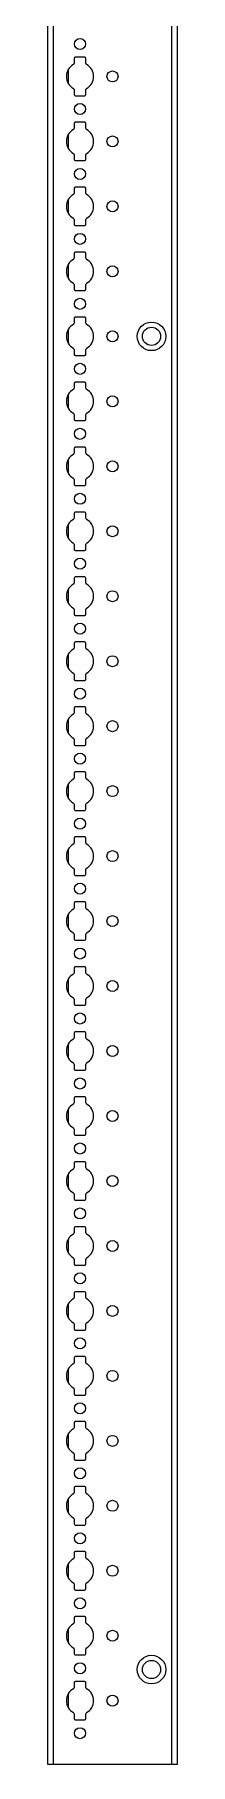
# Model space of a CAD drawing. Header units: millimetres. Extents: x -199 to 3608, y -2247 to 1507.
# Drawn here: x 3558 to 3608, y -852 to -186 of the extents above; entities that cross this region are included whole.
import ezdxf

# ---------------------------------------------------------------- set-up
doc = ezdxf.new("R2010")
doc.units = ezdxf.units.MM

msp = doc.modelspace()

# ---------------------------------------------------------------- linework, layer by layer
at = {"color": 7, "linetype": 'Continuous', "lineweight": 25}
for p, q in [((3558.09, -851.79), (3558.09, 247.21)), ((3607.79, 247.21), (3607.79, -851.79)), ((3568.14, -195.39), (3568.14, -197.27)), ((3572.24, -194.89), (3568.64, -194.89)), ((3572.74, -197.27), (3572.74, -195.39)), ((3568.14, -207.32), (3568.14, -209.19)), ((3568.64, -209.69), (3572.24, -209.69)), ((3572.74, -209.19), (3572.74, -207.32)), ((3568.14, -220.39), (3568.14, -222.27)), ((3572.24, -219.89), (3568.64, -219.89)), ((3572.74, -222.27), (3572.74, -220.39)), ((3568.14, -232.32), (3568.14, -234.19)), ((3572.74, -234.19), (3572.74, -232.32)), ((3568.64, -234.69), (3572.24, -234.69)), ((3568.14, -245.39), (3568.14, -247.27)), ((3572.24, -244.89), (3568.64, -244.89)), ((3572.74, -247.27), (3572.74, -245.39)), ((3568.14, -257.32), (3568.14, -259.19)), ((3572.74, -259.19), (3572.74, -257.32)), ((3568.64, -259.69), (3572.24, -259.69)), ((3568.14, -270.39), (3568.14, -272.27)), ((3572.24, -269.89), (3568.64, -269.89)), ((3572.74, -272.27), (3572.74, -270.39)), ((3568.14, -282.32), (3568.14, -284.19)), ((3568.64, -284.69), (3572.24, -284.69)), ((3572.74, -284.19), (3572.74, -282.32)), ((3568.14, -295.39), (3568.14, -297.27)), ((3572.24, -294.89), (3568.64, -294.89)), ((3572.74, -297.27), (3572.74, -295.39)), ((3568.14, -307.32), (3568.14, -309.19)), ((3568.64, -309.69), (3572.24, -309.69)), ((3572.74, -309.19), (3572.74, -307.32)), ((3568.14, -320.39), (3568.14, -322.27)), ((3572.24, -319.89), (3568.64, -319.89)), ((3572.74, -322.27), (3572.74, -320.39)), ((3568.14, -332.32), (3568.14, -334.19)), ((3572.74, -334.19), (3572.74, -332.32)), ((3568.64, -334.69), (3572.24, -334.69)), ((3568.14, -345.39), (3568.14, -347.27)), ((3572.24, -344.89), (3568.64, -344.89)), ((3572.74, -347.27), (3572.74, -345.39)), ((3568.14, -357.32), (3568.14, -359.19)), ((3572.74, -359.19), (3572.74, -357.32)), ((3568.64, -359.69), (3572.24, -359.69)), ((3568.14, -370.39), (3568.14, -372.27)), ((3572.24, -369.89), (3568.64, -369.89)), ((3572.74, -372.27), (3572.74, -370.39)), ((3568.14, -382.32), (3568.14, -384.19)), ((3568.64, -384.69), (3572.24, -384.69)), ((3572.74, -384.19), (3572.74, -382.32)), ((3568.14, -395.39), (3568.14, -397.27)), ((3572.24, -394.89), (3568.64, -394.89)), ((3572.74, -397.27), (3572.74, -395.39)), ((3568.14, -407.32), (3568.14, -409.19)), ((3568.64, -409.69), (3572.24, -409.69)), ((3572.74, -409.19), (3572.74, -407.32)), ((3568.14, -420.39), (3568.14, -422.27)), ((3572.24, -419.89), (3568.64, -419.89)), ((3572.74, -422.27), (3572.74, -420.39)), ((3568.14, -432.32), (3568.14, -434.19)), ((3572.74, -434.19), (3572.74, -432.32)), ((3568.64, -434.69), (3572.24, -434.69)), ((3568.14, -445.39), (3568.14, -447.27)), ((3572.24, -444.89), (3568.64, -444.89)), ((3572.74, -447.27), (3572.74, -445.39)), ((3568.14, -457.32), (3568.14, -459.19)), ((3572.74, -459.19), (3572.74, -457.32)), ((3568.64, -459.69), (3572.24, -459.69)), ((3568.14, -470.39), (3568.14, -472.27)), ((3572.24, -469.89), (3568.64, -469.89)), ((3572.74, -472.27), (3572.74, -470.39)), ((3568.14, -482.32), (3568.14, -484.19)), ((3568.64, -484.69), (3572.24, -484.69)), ((3572.74, -484.19), (3572.74, -482.32)), ((3568.14, -495.39), (3568.14, -497.27)), ((3572.24, -494.89), (3568.64, -494.89)), ((3572.74, -497.27), (3572.74, -495.39)), ((3568.14, -507.32), (3568.14, -509.19)), ((3568.64, -509.69), (3572.24, -509.69)), ((3572.74, -509.19), (3572.74, -507.32)), ((3568.14, -520.39), (3568.14, -522.27)), ((3572.24, -519.89), (3568.64, -519.89)), ((3572.74, -522.27), (3572.74, -520.39)), ((3568.14, -532.32), (3568.14, -534.19)), ((3572.74, -534.19), (3572.74, -532.32)), ((3568.64, -534.69), (3572.24, -534.69)), ((3568.14, -545.39), (3568.14, -547.27)), ((3572.24, -544.89), (3568.64, -544.89)), ((3572.74, -547.27), (3572.74, -545.39)), ((3568.14, -557.32), (3568.14, -559.19)), ((3572.74, -559.19), (3572.74, -557.32)), ((3568.64, -559.69), (3572.24, -559.69)), ((3568.14, -570.39), (3568.14, -572.27)), ((3572.24, -569.89), (3568.64, -569.89)), ((3572.74, -572.27), (3572.74, -570.39)), ((3568.14, -582.32), (3568.14, -584.19)), ((3568.64, -584.69), (3572.24, -584.69)), ((3572.74, -584.19), (3572.74, -582.32)), ((3568.14, -595.39), (3568.14, -597.27)), ((3572.24, -594.89), (3568.64, -594.89)), ((3572.74, -597.27), (3572.74, -595.39)), ((3568.14, -607.32), (3568.14, -609.19)), ((3568.64, -609.69), (3572.24, -609.69)), ((3572.74, -609.19), (3572.74, -607.32)), ((3568.14, -620.39), (3568.14, -622.27)), ((3572.24, -619.89), (3568.64, -619.89)), ((3572.74, -622.27), (3572.74, -620.39)), ((3568.14, -632.32), (3568.14, -634.19)), ((3572.74, -634.19), (3572.74, -632.32)), ((3568.64, -634.69), (3572.24, -634.69)), ((3568.14, -645.39), (3568.14, -647.27)), ((3572.24, -644.89), (3568.64, -644.89)), ((3572.74, -647.27), (3572.74, -645.39)), ((3568.14, -657.32), (3568.14, -659.19)), ((3572.74, -659.19), (3572.74, -657.32)), ((3568.64, -659.69), (3572.24, -659.69)), ((3568.14, -670.39), (3568.14, -672.27)), ((3572.24, -669.89), (3568.64, -669.89)), ((3572.74, -672.27), (3572.74, -670.39)), ((3568.14, -682.32), (3568.14, -684.19)), ((3568.64, -684.69), (3572.24, -684.69)), ((3572.74, -684.19), (3572.74, -682.32)), ((3568.14, -695.39), (3568.14, -697.27)), ((3572.24, -694.89), (3568.64, -694.89)), ((3572.74, -697.27), (3572.74, -695.39)), ((3568.14, -707.32), (3568.14, -709.19)), ((3568.64, -709.69), (3572.24, -709.69)), ((3572.74, -709.19), (3572.74, -707.32)), ((3568.14, -720.39), (3568.14, -722.27)), ((3572.24, -719.89), (3568.64, -719.89)), ((3572.74, -722.27), (3572.74, -720.39)), ((3568.14, -732.32), (3568.14, -734.19)), ((3568.64, -734.69), (3572.24, -734.69)), ((3572.74, -734.19), (3572.74, -732.32)), ((3568.14, -745.39), (3568.14, -747.27)), ((3572.24, -744.89), (3568.64, -744.89)), ((3572.74, -747.27), (3572.74, -745.39)), ((3568.14, -757.32), (3568.14, -759.19)), ((3572.74, -759.19), (3572.74, -757.32)), ((3568.64, -759.69), (3572.24, -759.69)), ((3568.14, -770.39), (3568.14, -772.27)), ((3572.24, -769.89), (3568.64, -769.89)), ((3572.74, -772.27), (3572.74, -770.39)), ((3568.14, -782.32), (3568.14, -784.19)), ((3568.64, -784.69), (3572.24, -784.69)), ((3572.74, -784.19), (3572.74, -782.32)), ((3568.14, -795.39), (3568.14, -797.27)), ((3572.24, -794.89), (3568.64, -794.89)), ((3572.74, -797.27), (3572.74, -795.39)), ((3568.14, -807.32), (3568.14, -809.19)), ((3568.64, -809.69), (3572.24, -809.69)), ((3572.74, -809.19), (3572.74, -807.32)), ((3568.14, -820.39), (3568.14, -822.27)), ((3572.24, -819.89), (3568.64, -819.89)), ((3572.74, -822.27), (3572.74, -820.39)), ((3568.14, -832.32), (3568.14, -834.19)), ((3568.64, -834.69), (3572.24, -834.69)), ((3572.74, -834.19), (3572.74, -832.32)), ((3560.09, -851.79), (3558.09, -851.79)), ((3605.79, -851.79), (3560.09, -851.79)), ((3607.79, -851.79), (3605.79, -851.79))]:
    msp.add_line(p, q, dxfattribs=at)
at = {"color": 8, "linetype": 'Continuous', "lineweight": 18}
for p, q in [((3560.09, 247.21), (3560.09, -851.79)), ((3605.79, -851.79), (3605.79, 247.21)), ((3565.94, -199.59), (3565.94, -205)), ((3565.94, -224.59), (3565.94, -230)), ((3565.94, -249.59), (3565.94, -255)), ((3565.94, -274.59), (3565.94, -280)), ((3565.94, -299.59), (3565.94, -305)), ((3565.94, -324.59), (3565.94, -330)), ((3565.94, -349.59), (3565.94, -355)), ((3565.94, -374.59), (3565.94, -380)), ((3565.94, -399.59), (3565.94, -405)), ((3565.94, -424.59), (3565.94, -430)), ((3565.94, -449.59), (3565.94, -455)), ((3565.94, -474.59), (3565.94, -480)), ((3565.94, -499.59), (3565.94, -505)), ((3565.94, -524.59), (3565.94, -530)), ((3565.94, -549.59), (3565.94, -555)), ((3565.94, -574.59), (3565.94, -580)), ((3565.94, -599.59), (3565.94, -605)), ((3565.94, -624.59), (3565.94, -630)), ((3565.94, -649.59), (3565.94, -655)), ((3565.94, -674.59), (3565.94, -680)), ((3565.94, -699.59), (3565.94, -705)), ((3565.94, -724.59), (3565.94, -730)), ((3565.94, -749.59), (3565.94, -755)), ((3565.94, -774.59), (3565.94, -780)), ((3565.94, -799.59), (3565.94, -805)), ((3565.94, -824.59), (3565.94, -830))]:
    msp.add_line(p, q, dxfattribs=at)
at = {"color": 7, "linetype": 'Continuous', "lineweight": 25}
for centre, radius in [((3570.44, -189.79), 2.12), ((3582.94, -202.29), 2.12), ((3570.44, -214.79), 2.13), ((3582.94, -227.29), 2.12), ((3570.44, -239.79), 2.13), ((3582.94, -252.29), 2.12), ((3570.44, -264.79), 2.13), ((3582.94, -277.29), 2.12), ((3570.44, -289.79), 2.13), ((3597.94, -302.29), 5.5), ((3597.94, -302.29), 3.5), ((3582.94, -302.29), 2.12), ((3570.44, -314.79), 2.13), ((3582.94, -327.29), 2.12), ((3570.44, -339.79), 2.13), ((3582.94, -352.29), 2.12), ((3570.44, -364.79), 2.13), ((3582.94, -377.29), 2.12), ((3570.44, -389.79), 2.13), ((3582.94, -402.29), 2.12), ((3570.44, -414.79), 2.13), ((3582.94, -427.29), 2.12), ((3570.44, -439.79), 2.13), ((3582.94, -452.29), 2.12), ((3570.44, -464.79), 2.13), ((3582.94, -477.29), 2.12), ((3570.44, -489.79), 2.13), ((3582.94, -502.29), 2.12), ((3570.44, -514.79), 2.13), ((3582.94, -527.29), 2.12), ((3570.44, -539.79), 2.13), ((3582.94, -552.29), 2.12), ((3570.44, -564.79), 2.13), ((3582.94, -577.29), 2.12), ((3570.44, -589.79), 2.13), ((3582.94, -602.29), 2.12), ((3570.44, -614.79), 2.13), ((3582.94, -627.29), 2.12), ((3570.44, -639.79), 2.13), ((3582.94, -652.29), 2.12), ((3570.44, -664.79), 2.13), ((3582.94, -677.29), 2.12), ((3570.44, -689.79), 2.13), ((3582.94, -702.29), 2.12), ((3570.44, -714.79), 2.13), ((3582.94, -727.29), 2.12), ((3570.44, -739.79), 2.13), ((3582.94, -752.29), 2.12), ((3570.44, -764.79), 2.13), ((3582.94, -777.29), 2.12), ((3570.44, -789.79), 2.13), ((3582.94, -802.29), 2.12), ((3597.94, -815.29), 5.5), ((3597.94, -815.29), 3.5), ((3570.44, -814.79), 2.13), ((3582.94, -827.29), 2.12), ((3570.44, -839.79), 2.13)]:
    msp.add_circle(centre, radius, dxfattribs=at)
for centre, radius, start, end in [((3570.44, -202.29), 5.25, 119.14074, 240.85926), ((3567.64, -197.27), 0.5, 299.14074, 0), ((3568.64, -195.39), 0.5, 90, 180), ((3572.24, -195.39), 0.5, 0, 90), ((3573.24, -197.27), 0.5, 180, 240.85926), ((3570.44, -202.29), 5.25, 299.14074, 60.85926), ((3567.64, -207.32), 0.5, 0, 60.85926), ((3568.64, -209.19), 0.5, 180, 270), ((3572.24, -209.19), 0.5, 270, 0), ((3573.24, -207.32), 0.5, 119.14074, 180), ((3570.44, -227.29), 5.25, 119.14074, 240.85926), ((3567.64, -222.27), 0.5, 299.14074, 0), ((3568.64, -220.39), 0.5, 90, 180), ((3572.24, -220.39), 0.5, 0, 90), ((3573.24, -222.27), 0.5, 180, 240.85926), ((3570.44, -227.29), 5.25, 299.14074, 60.85926), ((3567.64, -232.32), 0.5, 0, 60.85926), ((3573.24, -232.32), 0.5, 119.14074, 180), ((3568.64, -234.19), 0.5, 180, 270), ((3572.24, -234.19), 0.5, 270, 0), ((3568.64, -245.39), 0.5, 90, 180), ((3572.24, -245.39), 0.5, 0, 90), ((3570.44, -252.29), 5.25, 119.14074, 240.85926), ((3567.64, -247.27), 0.5, 299.14074, 0), ((3573.24, -247.27), 0.5, 180, 240.85926), ((3570.44, -252.29), 5.25, 299.14074, 60.85926), ((3567.64, -257.32), 0.5, 0, 60.85926), ((3568.64, -259.19), 0.5, 180, 270), ((3572.24, -259.19), 0.5, 270, 0), ((3573.24, -257.32), 0.5, 119.14074, 180), ((3570.44, -277.29), 5.25, 119.14074, 240.85926), ((3567.64, -272.27), 0.5, 299.14074, 0), ((3568.64, -270.39), 0.5, 90, 180), ((3572.24, -270.39), 0.5, 0, 90), ((3573.24, -272.27), 0.5, 180, 240.85926), ((3570.44, -277.29), 5.25, 299.14074, 60.85926), ((3567.64, -282.32), 0.5, 0, 60.85926), ((3568.64, -284.19), 0.5, 180, 270), ((3572.24, -284.19), 0.5, 270, 0), ((3573.24, -282.32), 0.5, 119.14074, 180), ((3570.44, -302.29), 5.25, 119.14074, 240.85926), ((3567.64, -297.27), 0.5, 299.14074, 0), ((3568.64, -295.39), 0.5, 90, 180), ((3572.24, -295.39), 0.5, 0, 90), ((3573.24, -297.27), 0.5, 180, 240.85926), ((3570.44, -302.29), 5.25, 299.14074, 60.85926), ((3567.64, -307.32), 0.5, 0, 60.85926), ((3568.64, -309.19), 0.5, 180, 270), ((3572.24, -309.19), 0.5, 270, 0), ((3573.24, -307.32), 0.5, 119.14074, 180), ((3570.44, -327.29), 5.25, 119.14074, 240.85926), ((3567.64, -322.27), 0.5, 299.14074, 0), ((3568.64, -320.39), 0.5, 90, 180), ((3572.24, -320.39), 0.5, 0, 90), ((3573.24, -322.27), 0.5, 180, 240.85926), ((3570.44, -327.29), 5.25, 299.14074, 60.85926), ((3567.64, -332.32), 0.5, 0, 60.85926), ((3573.24, -332.32), 0.5, 119.14074, 180), ((3568.64, -334.19), 0.5, 180, 270), ((3572.24, -334.19), 0.5, 270, 0), ((3568.64, -345.39), 0.5, 90, 180), ((3572.24, -345.39), 0.5, 0, 90), ((3570.44, -352.29), 5.25, 119.14074, 240.85926), ((3567.64, -347.27), 0.5, 299.14074, 0), ((3573.24, -347.27), 0.5, 180, 240.85926), ((3570.44, -352.29), 5.25, 299.14074, 60.85926), ((3567.64, -357.32), 0.5, 0, 60.85926), ((3568.64, -359.19), 0.5, 180, 270), ((3572.24, -359.19), 0.5, 270, 0), ((3573.24, -357.32), 0.5, 119.14074, 180), ((3570.44, -377.29), 5.25, 119.14074, 240.85926), ((3567.64, -372.27), 0.5, 299.14074, 0), ((3568.64, -370.39), 0.5, 90, 180), ((3572.24, -370.39), 0.5, 0, 90), ((3573.24, -372.27), 0.5, 180, 240.85926), ((3570.44, -377.29), 5.25, 299.14074, 60.85926), ((3567.64, -382.32), 0.5, 0, 60.85926), ((3568.64, -384.19), 0.5, 180, 270), ((3572.24, -384.19), 0.5, 270, 0), ((3573.24, -382.32), 0.5, 119.14074, 180), ((3570.44, -402.29), 5.25, 119.14074, 240.85926), ((3567.64, -397.27), 0.5, 299.14074, 0), ((3568.64, -395.39), 0.5, 90, 180), ((3572.24, -395.39), 0.5, 0, 90), ((3573.24, -397.27), 0.5, 180, 240.85926), ((3570.44, -402.29), 5.25, 299.14074, 60.85926), ((3567.64, -407.32), 0.5, 0, 60.85926), ((3568.64, -409.19), 0.5, 180, 270), ((3572.24, -409.19), 0.5, 270, 0), ((3573.24, -407.32), 0.5, 119.14074, 180), ((3570.44, -427.29), 5.25, 119.14074, 240.85926), ((3567.64, -422.27), 0.5, 299.14074, 0), ((3568.64, -420.39), 0.5, 90, 180), ((3572.24, -420.39), 0.5, 0, 90), ((3573.24, -422.27), 0.5, 180, 240.85926), ((3570.44, -427.29), 5.25, 299.14074, 60.85926), ((3567.64, -432.32), 0.5, 0, 60.85926), ((3573.24, -432.32), 0.5, 119.14074, 180), ((3568.64, -434.19), 0.5, 180, 270), ((3572.24, -434.19), 0.5, 270, 0), ((3568.64, -445.39), 0.5, 90, 180), ((3572.24, -445.39), 0.5, 0, 90), ((3570.44, -452.29), 5.25, 119.14074, 240.85926), ((3567.64, -447.27), 0.5, 299.14074, 0), ((3573.24, -447.27), 0.5, 180, 240.85926), ((3570.44, -452.29), 5.25, 299.14074, 60.85926), ((3567.64, -457.32), 0.5, 0, 60.85926), ((3568.64, -459.19), 0.5, 180, 270), ((3572.24, -459.19), 0.5, 270, 0), ((3573.24, -457.32), 0.5, 119.14074, 180), ((3567.64, -472.27), 0.5, 299.14074, 0), ((3568.64, -470.39), 0.5, 90, 180), ((3572.24, -470.39), 0.5, 0, 90), ((3573.24, -472.27), 0.5, 180, 240.85926), ((3570.44, -477.29), 5.25, 119.14074, 240.85926), ((3570.44, -477.29), 5.25, 299.14074, 60.85926), ((3567.64, -482.32), 0.5, 0, 60.85926), ((3568.64, -484.19), 0.5, 180, 270), ((3572.24, -484.19), 0.5, 270, 0), ((3573.24, -482.32), 0.5, 119.14074, 180), ((3570.44, -502.29), 5.25, 119.14074, 240.85926), ((3567.64, -497.27), 0.5, 299.14074, 0), ((3568.64, -495.39), 0.5, 90, 180), ((3572.24, -495.39), 0.5, 0, 90), ((3573.24, -497.27), 0.5, 180, 240.85926), ((3570.44, -502.29), 5.25, 299.14074, 60.85926), ((3567.64, -507.32), 0.5, 0, 60.85926), ((3568.64, -509.19), 0.5, 180, 270), ((3572.24, -509.19), 0.5, 270, 0), ((3573.24, -507.32), 0.5, 119.14074, 180), ((3570.44, -527.29), 5.25, 119.14074, 240.85926), ((3567.64, -522.27), 0.5, 299.14074, 0), ((3568.64, -520.39), 0.5, 90, 180), ((3572.24, -520.39), 0.5, 0, 90), ((3573.24, -522.27), 0.5, 180, 240.85926), ((3570.44, -527.29), 5.25, 299.14074, 60.85926), ((3567.64, -532.32), 0.5, 0, 60.85926), ((3573.24, -532.32), 0.5, 119.14074, 180), ((3568.64, -534.19), 0.5, 180, 270), ((3572.24, -534.19), 0.5, 270, 0), ((3568.64, -545.39), 0.5, 90, 180), ((3572.24, -545.39), 0.5, 0, 90), ((3570.44, -552.29), 5.25, 119.14074, 240.85926), ((3567.64, -547.27), 0.5, 299.14074, 0), ((3573.24, -547.27), 0.5, 180, 240.85926), ((3570.44, -552.29), 5.25, 299.14074, 60.85926), ((3567.64, -557.32), 0.5, 0, 60.85926), ((3573.24, -557.32), 0.5, 119.14074, 180), ((3568.64, -559.19), 0.5, 180, 270), ((3572.24, -559.19), 0.5, 270, 0), ((3567.64, -572.27), 0.5, 299.14074, 0), ((3568.64, -570.39), 0.5, 90, 180), ((3572.24, -570.39), 0.5, 0, 90), ((3573.24, -572.27), 0.5, 180, 240.85926), ((3570.44, -577.29), 5.25, 119.14074, 240.85926), ((3570.44, -577.29), 5.25, 299.14074, 60.85926), ((3567.64, -582.32), 0.5, 0, 60.85926), ((3568.64, -584.19), 0.5, 180, 270), ((3572.24, -584.19), 0.5, 270, 0), ((3573.24, -582.32), 0.5, 119.14074, 180), ((3570.44, -602.29), 5.25, 119.14074, 240.85926), ((3567.64, -597.27), 0.5, 299.14074, 0), ((3568.64, -595.39), 0.5, 90, 180), ((3572.24, -595.39), 0.5, 0, 90), ((3573.24, -597.27), 0.5, 180, 240.85926), ((3570.44, -602.29), 5.25, 299.14074, 60.85926), ((3567.64, -607.32), 0.5, 0, 60.85926), ((3568.64, -609.19), 0.5, 180, 270), ((3572.24, -609.19), 0.5, 270, 0), ((3573.24, -607.32), 0.5, 119.14074, 180), ((3570.44, -627.29), 5.25, 119.14074, 240.85926), ((3567.64, -622.27), 0.5, 299.14074, 0), ((3568.64, -620.39), 0.5, 90, 180), ((3572.24, -620.39), 0.5, 0, 90), ((3573.24, -622.27), 0.5, 180, 240.85926), ((3570.44, -627.29), 5.25, 299.14074, 60.85926), ((3567.64, -632.32), 0.5, 0, 60.85926), ((3573.24, -632.32), 0.5, 119.14074, 180), ((3568.64, -634.19), 0.5, 180, 270), ((3572.24, -634.19), 0.5, 270, 0), ((3568.64, -645.39), 0.5, 90, 180), ((3572.24, -645.39), 0.5, 0, 90), ((3570.44, -652.29), 5.25, 119.14074, 240.85926), ((3567.64, -647.27), 0.5, 299.14074, 0), ((3573.24, -647.27), 0.5, 180, 240.85926), ((3570.44, -652.29), 5.25, 299.14074, 60.85926), ((3567.64, -657.32), 0.5, 0, 60.85926), ((3573.24, -657.32), 0.5, 119.14074, 180), ((3568.64, -659.19), 0.5, 180, 270), ((3572.24, -659.19), 0.5, 270, 0), ((3568.64, -670.39), 0.5, 90, 180), ((3572.24, -670.39), 0.5, 0, 90), ((3570.44, -677.29), 5.25, 119.14074, 240.85926), ((3567.64, -672.27), 0.5, 299.14074, 0), ((3573.24, -672.27), 0.5, 180, 240.85926), ((3570.44, -677.29), 5.25, 299.14074, 60.85926), ((3567.64, -682.32), 0.5, 0, 60.85926), ((3568.64, -684.19), 0.5, 180, 270), ((3572.24, -684.19), 0.5, 270, 0), ((3573.24, -682.32), 0.5, 119.14074, 180), ((3570.44, -702.29), 5.25, 119.14074, 240.85926), ((3567.64, -697.27), 0.5, 299.14074, 0), ((3568.64, -695.39), 0.5, 90, 180), ((3572.24, -695.39), 0.5, 0, 90), ((3573.24, -697.27), 0.5, 180, 240.85926), ((3570.44, -702.29), 5.25, 299.14074, 60.85926), ((3567.64, -707.32), 0.5, 0, 60.85926), ((3568.64, -709.19), 0.5, 180, 270), ((3572.24, -709.19), 0.5, 270, 0), ((3573.24, -707.32), 0.5, 119.14074, 180), ((3570.44, -727.29), 5.25, 119.14074, 240.85926), ((3567.64, -722.27), 0.5, 299.14074, 0), ((3568.64, -720.39), 0.5, 90, 180), ((3572.24, -720.39), 0.5, 0, 90), ((3573.24, -722.27), 0.5, 180, 240.85926), ((3570.44, -727.29), 5.25, 299.14074, 60.85926), ((3567.64, -732.32), 0.5, 0, 60.85926), ((3573.24, -732.32), 0.5, 119.14074, 180), ((3568.64, -734.19), 0.5, 180, 270), ((3572.24, -734.19), 0.5, 270, 0), ((3568.64, -745.39), 0.5, 90, 180), ((3572.24, -745.39), 0.5, 0, 90), ((3570.44, -752.29), 5.25, 119.14074, 240.85926), ((3567.64, -747.27), 0.5, 299.14074, 0), ((3573.24, -747.27), 0.5, 180, 240.85926), ((3570.44, -752.29), 5.25, 299.14074, 60.85926), ((3567.64, -757.32), 0.5, 0, 60.85926), ((3573.24, -757.32), 0.5, 119.14074, 180), ((3568.64, -759.19), 0.5, 180, 270), ((3572.24, -759.19), 0.5, 270, 0), ((3568.64, -770.39), 0.5, 90, 180), ((3572.24, -770.39), 0.5, 0, 90), ((3570.44, -777.29), 5.25, 119.14074, 240.85926), ((3567.64, -772.27), 0.5, 299.14074, 0), ((3573.24, -772.27), 0.5, 180, 240.85926), ((3570.44, -777.29), 5.25, 299.14074, 60.85926), ((3567.64, -782.32), 0.5, 0, 60.85926), ((3568.64, -784.19), 0.5, 180, 270), ((3572.24, -784.19), 0.5, 270, 0), ((3573.24, -782.32), 0.5, 119.14074, 180), ((3570.44, -802.29), 5.25, 119.14074, 240.85926), ((3567.64, -797.27), 0.5, 299.14074, 0), ((3568.64, -795.39), 0.5, 90, 180), ((3572.24, -795.39), 0.5, 0, 90), ((3573.24, -797.27), 0.5, 180, 240.85926), ((3570.44, -802.29), 5.25, 299.14074, 60.85926), ((3567.64, -807.32), 0.5, 0, 60.85926), ((3568.64, -809.19), 0.5, 180, 270), ((3572.24, -809.19), 0.5, 270, 0), ((3573.24, -807.32), 0.5, 119.14074, 180), ((3570.44, -827.29), 5.25, 119.14074, 240.85926), ((3567.64, -822.27), 0.5, 299.14074, 0), ((3568.64, -820.39), 0.5, 90, 180), ((3572.24, -820.39), 0.5, 0, 90), ((3573.24, -822.27), 0.5, 180, 240.85926), ((3570.44, -827.29), 5.25, 299.14074, 60.85926), ((3567.64, -832.32), 0.5, 0, 60.85926), ((3573.24, -832.32), 0.5, 119.14074, 180), ((3568.64, -834.19), 0.5, 180, 270), ((3572.24, -834.19), 0.5, 270, 0)]:
    msp.add_arc(centre, radius, start, end, dxfattribs=at)

doc.saveas('drawing.dxf')
